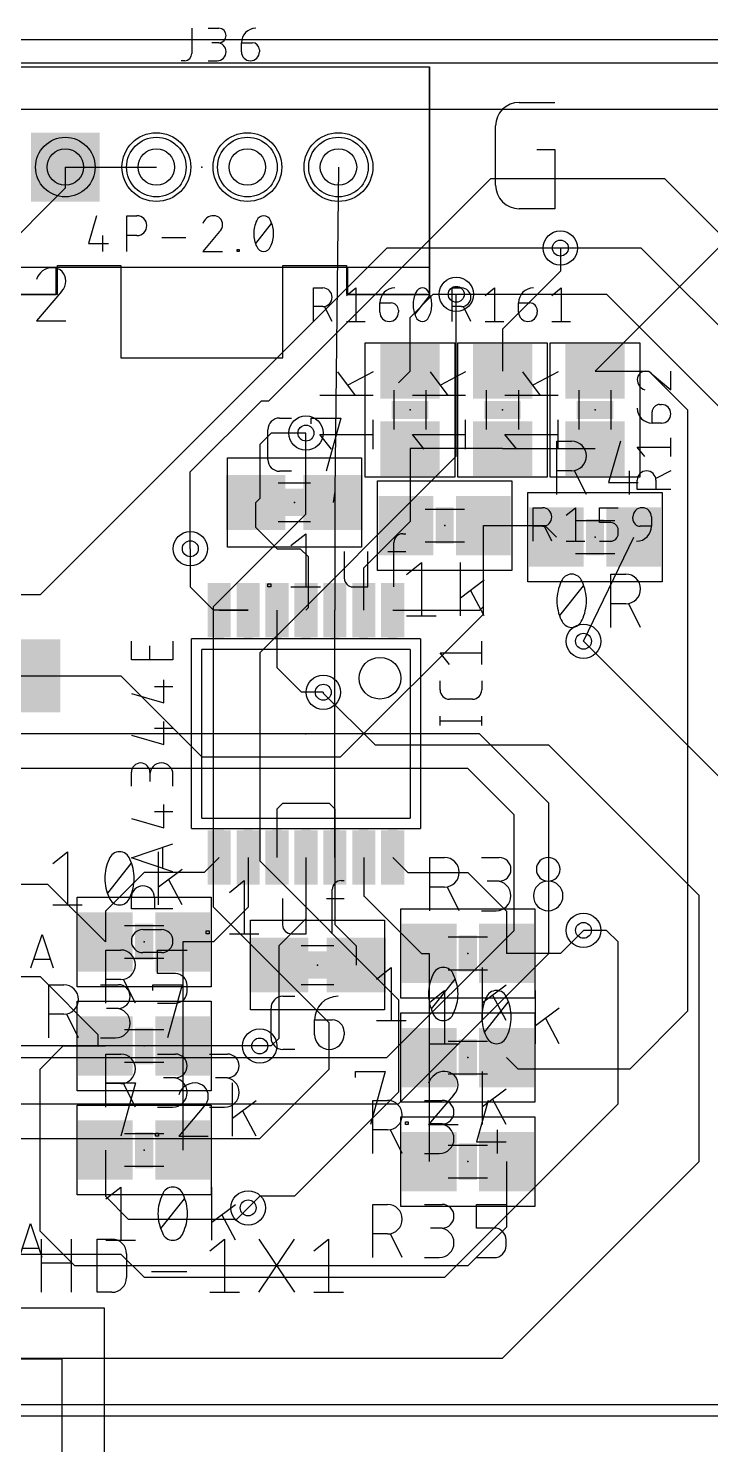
# Model space of a CAD drawing. Extents: x -1.9 to 15.8, y 0 to 5.9.
# Drawn here: x 2.33 to 2.92, y 2.635 to 3.86 of the extents above; entities that cross this region are included whole.
import ezdxf

# ---------------------------------------------------------------- set-up
doc = ezdxf.new("R2010")
doc.units = 0
for name, color, linetype in [('1', 12, 'CONTINUOUS'), ('15', 30, 'CONTINUOUS'), ('16', 132, 'CONTINUOUS'), ('17', 110, 'CONTINUOUS'), ('18', 110, 'CONTINUOUS'), ('19', 53, 'CONTINUOUS'), ('2', 41, 'CONTINUOUS'), ('20', 31, 'CONTINUOUS'), ('21', 253, 'CONTINUOUS'), ('23', 53, 'CONTINUOUS'), ('25', 253, 'CONTINUOUS'), ('27', 253, 'CONTINUOUS'), ('29', 253, 'CONTINUOUS'), ('30', 253, 'CONTINUOUS'), ('31', 253, 'CONTINUOUS'), ('35', 253, 'CONTINUOUS'), ('39', 12, 'CONTINUOUS'), ('44', 253, 'CONTINUOUS'), ('51', 253, 'CONTINUOUS')]:
    doc.layers.add(name, color=color, linetype=linetype)

# ---------------------------------------------------------------- blocks, each defined once
blk = doc.blocks.new('RECT')
blk.add_solid([(-0.5, -0.5), (0.5, -0.5), (-0.5, 0.5), (0.5, 0.5)])
blk = doc.blocks.new('SQUAREP')
blk.add_solid([(-0.5, -0.5), (0.5, -0.5), (-0.5, 0.5), (0.5, 0.5)])
blk = doc.blocks.new('ROUNDP')
blk.add_circle((0, 0), 0.5)
blk = doc.blocks.new('ROUNDV')
blk.add_circle((0, 0), 0.5)

msp = doc.modelspace()

# ---------------------------------------------------------------- linework, layer by layer
at = {"layer": '1'}
for p, q in [((2.36189, 3.74), (2.36189, 3.72189)), ((2.36189, 3.72189), (2.196535, 3.556535)), ((2.82, 3.563465), (2.946535, 3.69)), ((2.64, 3.67), (2.34, 3.37)), ((2.79, 3.67), (2.64, 3.67)), ((2.79, 3.67), (2.79, 3.65)), ((2.79, 3.65), (2.74, 3.6)), ((2.66, 3.61), (2.68, 3.63)), ((2.68, 3.63), (2.7, 3.63)), ((2.66, 3.563465), (2.66, 3.61)), ((2.74, 3.6), (2.74, 3.563465)), ((2.65, 3.553465), (2.66, 3.563465)), ((2.82, 3.563465), (2.866535, 3.563465)), ((2.866535, 3.563465), (2.9, 3.53)), ((2.9, 3.53), (2.9, 3.01)), ((2.54, 3.51), (2.53, 3.5)), ((2.57, 3.51), (2.54, 3.51)), ((2.53, 3.5), (2.53, 3.453465)), ((2.74, 3.496535), (2.66, 3.496535)), ((2.66, 3.496535), (2.66, 3.433465)), ((2.74, 3.496535), (2.82, 3.496535)), ((2.595, 3.459571), (2.595, 3.357)), ((2.53, 3.453465), (2.526535, 3.45)), ((2.526535, 3.428465), (2.526535, 3.45)), ((2.62, 3.393465), (2.656535, 3.43)), ((2.66, 3.433465), (2.656535, 3.43)), ((2.723465, 3.36), (2.723465, 3.43)), ((2.723465, 3.43), (2.776535, 3.43)), ((2.776535, 3.43), (2.786535, 3.42)), ((2.527, 3.428), (2.526535, 3.428465)), ((2.545, 3.41), (2.527, 3.428)), ((2.47, 3.41), (2.47, 3.377)), ((2.545, 3.41), (2.565, 3.41)), ((2.565, 3.41), (2.571782, 3.403218)), ((2.571782, 3.403218), (2.571782, 3.358782)), ((2.62, 3.357), (2.62, 3.393465)), ((2.34, 3.37), (2.23, 3.37)), ((2.49, 3.357), (2.47, 3.377)), ((2.52, 3.357), (2.49, 3.357)), ((2.495, 3.357), (2.52, 3.357)), ((2.545, 3.307), (2.545, 3.357)), ((2.571782, 3.358782), (2.57, 3.357)), ((2.645, 3.357), (2.720465, 3.357)), ((2.720465, 3.357), (2.723465, 3.36)), ((2.723465, 3.353465), (2.723465, 3.36)), ((2.6, 3.23), (2.723465, 3.353465)), ((2.56611, 3.28589), (2.545, 3.307)), ((2.294488, 3.3), (2.41, 3.3)), ((2.41, 3.3), (2.48, 3.23)), ((2.585, 3.28589), (2.56611, 3.28589)), ((2.48, 3.23), (2.6, 3.23)), ((2.545, 3.185), (2.55, 3.19)), ((2.545, 3.143), (2.545, 3.185)), ((2.55, 3.19), (2.59, 3.19)), ((2.59, 3.19), (2.595, 3.185)), ((2.595, 3.185), (2.595, 3.143)), ((2.495, 3.143), (2.482, 3.13)), ((2.52, 3.143), (2.52, 3.1)), ((2.57, 3.143), (2.57, 3.09)), ((2.595, 3.143), (2.595, 3.085)), ((2.62, 3.143), (2.62, 3.109615)), ((2.645, 3.143), (2.658, 3.13)), ((2.43, 3.13), (2.396535, 3.096535)), ((2.482, 3.13), (2.43, 3.13)), ((2.658, 3.13), (2.71, 3.13)), ((2.71, 3.13), (2.743465, 3.096535)), ((2.3, 3.12), (2.346535, 3.12)), ((2.346535, 3.12), (2.396535, 3.07)), ((2.52, 3.1), (2.49, 3.07)), ((2.62, 3.109615), (2.620385, 3.109615)), ((2.620385, 3.109615), (2.67, 3.06)), ((2.396535, 3.096535), (2.396535, 3.07)), ((2.57, 3.09), (2.546535, 3.066535)), ((2.743465, 3.096535), (2.743465, 3.06)), ((2.595, 3.085), (2.613465, 3.066535)), ((2.81, 3.08), (2.79, 3.06)), ((2.49, 3.07), (2.463465, 3.07)), ((2.463465, 3.07), (2.463465, 2.98)), ((2.546535, 3.066535), (2.546535, 3.05)), ((2.613465, 3.066535), (2.613465, 3.05)), ((2.546535, 3.05), (2.546535, 2.986535)), ((2.67, 3.06), (2.676535, 3.06)), ((2.676535, 3.06), (2.676535, 2.97)), ((2.79, 3.06), (2.743465, 3.06)), ((2.3, 3.04), (2.34, 3.04)), ((2.34, 3.04), (2.39, 2.99)), ((2.9, 3.01), (2.85, 2.96)), ((2.39, 2.99), (2.39, 2.98)), ((2.34, 2.96), (2.36, 2.98)), ((2.36, 2.98), (2.39, 2.98)), ((2.39, 2.98), (2.396535, 2.98)), ((2.463465, 2.98), (2.463465, 2.89)), ((2.54, 2.98), (2.53, 2.98)), ((2.546535, 2.986535), (2.54, 2.98)), ((2.676535, 2.97), (2.676535, 2.88)), ((2.753465, 2.96), (2.743465, 2.97)), ((2.34, 2.82), (2.34, 2.96)), ((2.85, 2.96), (2.753465, 2.96)), ((2.396535, 2.89), (2.396535, 2.85)), ((2.743465, 2.88), (2.743465, 2.823465)), ((2.416535, 2.83), (2.396535, 2.85)), ((2.51, 2.83), (2.416535, 2.83)), ((2.51, 2.83), (2.52, 2.84)), ((2.37, 2.79), (2.34, 2.82)), ((2.743465, 2.823465), (2.71, 2.79)), ((2.71, 2.79), (2.37, 2.79))]:
    msp.add_line(p, q, dxfattribs=at)
at = {"layer": '15'}
for p, q in [((1.68, 3.79), (11.493333, 3.79)), ((2.72, 3.25), (2.09, 3.25)), ((2.78, 3.19), (2.72, 3.25)), ((2.71, 3.22), (2.07, 3.22)), ((2.75, 3.18), (2.71, 3.22)), ((2.78, 3.06), (2.78, 3.19)), ((2.75, 3.08), (2.75, 3.18)), ((2.64, 2.97), (2.75, 3.08)), ((2.65, 2.93), (2.78, 3.06)), ((2.07, 2.97), (2.64, 2.97)), ((1.68, 2.93), (2.65, 2.93)), ((3.03, 2.66), (1.95, 2.66))]:
    msp.add_line(p, q, dxfattribs=at)
at = {"layer": '16'}
for p, q in [((2.36189, 3.74), (2.44063, 3.74)), ((2.537906, 3.537906), (2.73, 3.73)), ((2.73, 3.73), (2.88, 3.73)), ((2.88, 3.73), (3.17, 3.44)), ((2.86, 3.67), (2.79, 3.67)), ((3.17, 3.36), (2.86, 3.67)), ((2.7, 3.63), (2.83, 3.63)), ((2.7, 3.49), (2.7, 3.63)), ((2.83, 3.63), (3.245, 3.215)), ((2.47, 3.476424), (2.531481, 3.537906)), ((2.531481, 3.537906), (2.537906, 3.537906)), ((2.57, 3.44), (2.57, 3.51)), ((2.53, 3.32), (2.7, 3.49)), ((2.47, 3.41), (2.47, 3.476424)), ((2.49, 3.36), (2.57, 3.44)), ((2.49, 3.1), (2.49, 3.36)), ((2.53, 3.32), (2.53, 3.14)), ((2.97, 3.17), (2.81, 3.33)), ((2.585, 3.28589), (2.585, 3.285)), ((2.63, 3.24), (2.585, 3.285)), ((2.78, 3.24), (2.63, 3.24)), ((2.91, 3.11), (2.78, 3.24)), ((2.53, 3.14), (2.65, 3.02)), ((2.59, 3), (2.49, 3.1)), ((2.91, 2.88), (2.91, 3.11)), ((2.83, 3.08), (2.81, 3.08)), ((2.84, 3.07), (2.83, 3.08)), ((2.84, 2.93), (2.84, 3.07)), ((2.65, 3.02), (2.65, 2.94)), ((2.59, 2.96), (2.59, 3)), ((2.53, 2.98), (2.28, 2.98)), ((2.53, 2.9), (2.59, 2.96)), ((2.65, 2.94), (2.56, 2.85)), ((2.69, 2.78), (2.84, 2.93)), ((2.28, 2.9), (2.53, 2.9)), ((2.74, 2.71), (2.91, 2.88)), ((2.52, 2.84), (2.53, 2.85)), ((2.56, 2.85), (2.53, 2.85)), ((2.03, 2.8), (2.41, 2.8)), ((2.41, 2.8), (2.43, 2.78)), ((2.43, 2.78), (2.69, 2.78)), ((2.04, 2.71), (2.74, 2.71))]:
    msp.add_line(p, q, dxfattribs=at)
at = {"layer": '19'}
for p, q in [((2.59811, 3.74), (2.595, 3.459571)), ((2.595, 3.459571), (2.593465, 3.45)), ((2.81, 3.33), (2.853465, 3.42)), ((2.595, 3.143), (2.595, 3.357))]:
    msp.add_line(p, q, dxfattribs=at)
at = {"layer": '2'}
for p, q in [((10.02, 3.83), (0.82, 3.83)), ((2.05, 2.67), (3.03, 2.67))]:
    msp.add_line(p, q, dxfattribs=at)
at = {"layer": '20'}
msp.add_line((13.65, 3.85), (0.8, 3.85), dxfattribs=at)
at = {"layer": '21'}
for p, q in [((2.28315, 3.826614), (2.67685, 3.826614)), ((2.67685, 3.653386), (2.67685, 3.826614)), ((2.67685, 3.799055), (2.67685, 3.680945)), ((2.754444, 3.796), (2.785111, 3.796)), ((2.734, 3.724444), (2.734, 3.775555)), ((2.769778, 3.755111), (2.785111, 3.755111)), ((2.785111, 3.755111), (2.785111, 3.704)), ((2.785111, 3.704), (2.754444, 3.704)), ((2.28315, 3.653386), (2.354016, 3.653386)), ((2.354016, 3.629764), (2.354016, 3.653386)), ((2.354016, 3.653386), (2.605984, 3.653386)), ((2.605984, 3.653386), (2.67685, 3.653386)), ((2.605984, 3.653386), (2.605984, 3.629764)), ((2.67685, 3.629764), (2.67685, 3.653386)), ((2.28315, 3.629764), (2.354016, 3.629764)), ((2.605984, 3.629764), (2.67685, 3.629764)), ((2.669, 3.332), (2.471, 3.332)), ((2.471, 3.168), (2.471, 3.332)), ((2.669, 3.332), (2.669, 3.168)), ((2.66, 3.323), (2.48, 3.323)), ((2.48, 3.177), (2.48, 3.323)), ((2.66, 3.323), (2.66, 3.177)), ((2.48, 3.177), (2.66, 3.177)), ((2.471, 3.168), (2.669, 3.168)), ((2.064646, 2.753701), (2.395354, 2.753701)), ((2.395354, 2.753701), (2.395354, 2.54378)), ((2.101063, 2.709409), (2.358937, 2.709409)), ((2.358937, 2.709409), (2.358937, 2.284134))]:
    msp.add_line(p, q, dxfattribs=at)
msp.add_circle((2.634, 3.298), 0.018, dxfattribs=at)
for centre, radius, start, end in [((2.754445, 3.775555), 0.020445, 90.000345, 180), ((2.754444, 3.724444), 0.020444, 180, 270)]:
    msp.add_arc(centre, radius, start, end, dxfattribs=at)
at = {"layer": '23'}
for p in [(2.48, 3.74), (2.66, 3.53), (2.74, 3.53), (2.82, 3.53), (2.56, 3.45), (2.69, 3.43), (2.82, 3.42), (2.57, 3.25), (2.43, 3.07), (2.58, 3.05), (2.71, 3.06), (2.43, 2.98), (2.71, 2.97), (2.43, 2.89), (2.71, 2.88)]:
    msp.add_point(p, dxfattribs=at)
at = {"layer": '25'}
for p, q in [((2.471333, 3.86), (2.471333, 3.838222)), ((2.485388, 3.86), (2.494721, 3.86)), ((2.494721, 3.847555), (2.488499, 3.847555)), ((2.514188, 3.847555), (2.523521, 3.847555)), ((2.514188, 3.839778), (2.514188, 3.847555)), ((2.529743, 3.841333), (2.529743, 3.839778)), ((2.465111, 3.832), (2.462, 3.832)), ((2.485388, 3.832), (2.493165, 3.832)), ((2.5765, 3.6065), (2.5765, 3.6355)), ((2.5765, 3.6355), (2.584555, 3.6355)), ((2.605099, 3.629055), (2.613154, 3.6355)), ((2.613154, 3.6355), (2.613154, 3.6065)), ((2.66431, 3.612944), (2.677199, 3.629055)), ((2.6965, 3.6065), (2.6965, 3.6355)), ((2.6965, 3.6355), (2.704555, 3.6355)), ((2.725099, 3.629055), (2.733154, 3.6355)), ((2.733154, 3.6355), (2.733154, 3.6065)), ((2.782699, 3.629055), (2.790754, 3.6355)), ((2.790754, 3.6355), (2.790754, 3.6065)), ((2.584555, 3.619389), (2.5765, 3.619389)), ((2.592611, 3.6065), (2.586167, 3.619389)), ((2.633899, 3.622611), (2.643565, 3.622611)), ((2.633899, 3.614555), (2.633899, 3.622611)), ((2.65001, 3.616167), (2.65001, 3.614555)), ((2.704555, 3.619389), (2.6965, 3.619389)), ((2.712611, 3.6065), (2.706167, 3.619389)), ((2.753899, 3.622611), (2.763565, 3.622611)), ((2.753899, 3.614555), (2.753899, 3.622611)), ((2.77001, 3.616167), (2.77001, 3.614555)), ((2.605099, 3.6065), (2.62121, 3.6065)), ((2.725099, 3.6065), (2.74121, 3.6065)), ((2.782699, 3.6065), (2.79881, 3.6065)), ((2.869389, 3.561083), (2.8855, 3.547389)), ((2.8855, 3.547389), (2.8855, 3.5635)), ((2.869389, 3.518589), (2.869389, 3.528255)), ((2.875833, 3.5347), (2.877445, 3.5347)), ((2.547222, 3.523), (2.557444, 3.523)), ((2.574631, 3.517889), (2.574631, 3.523)), ((2.574631, 3.523), (2.600186, 3.523)), ((2.600186, 3.523), (2.587408, 3.477)), ((2.877445, 3.518589), (2.869389, 3.518589)), ((2.537, 3.487222), (2.537, 3.512778)), ((2.787, 3.457), (2.787, 3.503)), ((2.787, 3.503), (2.799778, 3.503)), ((2.841932, 3.503), (2.83171, 3.467222)), ((2.8855, 3.489789), (2.8855, 3.5059)), ((2.862945, 3.489789), (2.8565, 3.497844)), ((2.8565, 3.497844), (2.8855, 3.497844)), ((2.557444, 3.477), (2.547222, 3.477)), ((2.799778, 3.477444), (2.787, 3.477444)), ((2.812555, 3.457), (2.802333, 3.477444)), ((2.83171, 3.467222), (2.857266, 3.467222)), ((2.849599, 3.477444), (2.849599, 3.457)), ((2.8565, 3.46119), (2.8565, 3.469246)), ((2.8855, 3.477301), (2.872611, 3.470857)), ((2.872611, 3.469246), (2.872611, 3.46119)), ((2.8855, 3.46119), (2.8565, 3.46119)), ((2.7665, 3.4165), (2.7665, 3.4455)), ((2.7665, 3.4455), (2.774555, 3.4455)), ((2.795099, 3.439055), (2.803154, 3.4455)), ((2.803154, 3.4455), (2.803154, 3.4165)), ((2.823899, 3.432611), (2.823899, 3.4455)), ((2.823899, 3.4455), (2.84001, 3.4455)), ((2.774555, 3.429389), (2.7665, 3.429389)), ((2.782611, 3.4165), (2.776167, 3.429389)), ((2.833565, 3.432611), (2.823899, 3.432611)), ((2.852699, 3.435833), (2.852699, 3.437444)), ((2.86881, 3.429389), (2.859143, 3.429389)), ((2.86881, 3.437444), (2.86881, 3.429389)), ((2.84001, 3.422944), (2.84001, 3.426167)), ((2.795099, 3.4165), (2.81121, 3.4165)), ((2.823899, 3.4165), (2.833565, 3.4165)), ((2.694, 3.31), (2.686, 3.32)), ((2.686, 3.32), (2.722, 3.32)), ((2.722, 3.31), (2.722, 3.33)), ((2.686, 3.287883), (2.686, 3.295883)), ((2.722, 3.295883), (2.722, 3.287883)), ((2.714, 3.279883), (2.694, 3.279883)), ((2.686, 3.2572), (2.686, 3.2652)), ((2.686, 3.2612), (2.722, 3.2612)), ((2.722, 3.2572), (2.722, 3.2652)), ((2.677, 3.097), (2.677, 3.143)), ((2.677, 3.143), (2.689778, 3.143)), ((2.72171, 3.143), (2.737043, 3.143)), ((2.689778, 3.117444), (2.677, 3.117444)), ((2.702555, 3.097), (2.692333, 3.117444)), ((2.737043, 3.122555), (2.726821, 3.122555)), ((2.72171, 3.097), (2.734488, 3.097)), ((2.332167, 3.0475), (2.341833, 3.0765)), ((2.341833, 3.0765), (2.3515, 3.0475)), ((2.397, 3.017), (2.397, 3.063)), ((2.397, 3.063), (2.409778, 3.063)), ((2.44171, 3.042555), (2.44171, 3.063)), ((2.44171, 3.063), (2.467266, 3.063)), ((2.349083, 3.05475), (2.334583, 3.05475)), ((2.409778, 3.037444), (2.397, 3.037444)), ((2.422555, 3.017), (2.412333, 3.037444)), ((2.457043, 3.042555), (2.44171, 3.042555)), ((2.347735, 2.987), (2.347735, 3.033)), ((2.347735, 3.033), (2.360512, 3.033)), ((2.392445, 3.033), (2.407778, 3.033)), ((2.437445, 3.027889), (2.437445, 3.033)), ((2.437445, 3.033), (2.463, 3.033)), ((2.463, 3.033), (2.450222, 2.987)), ((2.467266, 3.027222), (2.467266, 3.032333)), ((2.44171, 3.017), (2.457043, 3.017)), ((2.550036, 3.023), (2.560258, 3.023)), ((2.360512, 3.007444), (2.347735, 3.007444)), ((2.37329, 2.987), (2.363068, 3.007444)), ((2.407778, 3.012555), (2.397556, 3.012555)), ((2.539814, 2.987222), (2.539814, 3.012778)), ((2.577445, 3.002555), (2.592778, 3.002555)), ((2.577445, 2.989778), (2.577445, 3.002555)), ((2.603, 2.992333), (2.603, 2.989778)), ((2.392445, 2.987), (2.405222, 2.987)), ((2.560258, 2.977), (2.550036, 2.977)), ((2.397, 2.927), (2.397, 2.973)), ((2.397, 2.973), (2.409778, 2.973)), ((2.44171, 2.973), (2.457043, 2.973)), ((2.48671, 2.973), (2.502043, 2.973)), ((2.457043, 2.952555), (2.446821, 2.952555)), ((2.502043, 2.952555), (2.491821, 2.952555)), ((2.409778, 2.947444), (2.397, 2.947444)), ((2.422555, 2.927), (2.412333, 2.947444)), ((2.627735, 2.887), (2.627735, 2.933)), ((2.627735, 2.933), (2.640512, 2.933)), ((2.672445, 2.933), (2.687778, 2.933)), ((2.727667, 2.933), (2.717445, 2.897222)), ((2.44171, 2.927), (2.454488, 2.927)), ((2.48671, 2.927), (2.499488, 2.927)), ((2.640512, 2.907444), (2.627735, 2.907444)), ((2.65329, 2.887), (2.643068, 2.907444)), ((2.687778, 2.912555), (2.677556, 2.912555)), ((2.735333, 2.907444), (2.735333, 2.887)), ((2.717445, 2.897222), (2.743, 2.897222)), ((2.672445, 2.887), (2.685222, 2.887)), ((2.627735, 2.797), (2.627735, 2.843)), ((2.627735, 2.843), (2.640512, 2.843)), ((2.672445, 2.843), (2.687778, 2.843)), ((2.717445, 2.822555), (2.717445, 2.843)), ((2.717445, 2.843), (2.743, 2.843)), ((2.322167, 2.7975), (2.331833, 2.8265)), ((2.331833, 2.8265), (2.3415, 2.7975)), ((2.640512, 2.817444), (2.627735, 2.817444)), ((2.65329, 2.797), (2.643068, 2.817444)), ((2.687778, 2.822555), (2.677556, 2.822555)), ((2.732778, 2.822555), (2.717445, 2.822555)), ((2.339083, 2.80475), (2.324583, 2.80475)), ((2.743, 2.807222), (2.743, 2.812333)), ((2.672445, 2.797), (2.685222, 2.797)), ((2.717445, 2.797), (2.732778, 2.797))]:
    msp.add_line(p, q, dxfattribs=at)
for centre, radius, start, end in [((2.494721, 3.853778), 0.006222, 270, 90), ((2.526632, 3.847555), 0.012445, 90.000566, 180), ((2.493165, 3.839778), 0.007778, 270, 90), ((2.523521, 3.841333), 0.006222, 0, 90), ((2.465111, 3.838222), 0.006222, 270, 0), ((2.521965, 3.839778), 0.007778, 180, 0), ((2.584555, 3.627444), 0.008056, 270, 90), ((2.646788, 3.622611), 0.012889, 90.000547, 180), ((2.686597, 3.621), 0.023899, 154.011546, 180.000007), ((2.670754, 3.629539), 0.005961, 89.99999, 161.074419), ((2.670754, 3.629539), 0.005961, 18.92328, 89.999946), ((2.654912, 3.621), 0.023898, 0.00005, 25.989675), ((2.704555, 3.627444), 0.008056, 270, 90), ((2.766788, 3.622611), 0.012889, 90.000547, 180), ((2.641954, 3.614555), 0.008056, 180, 0), ((2.643565, 3.616167), 0.006445, 0, 90), ((2.686598, 3.621), 0.0239, 180.000165, 205.987987), ((2.654911, 3.621), 0.023898, 334.010728, 359.999842), ((2.761954, 3.614555), 0.008056, 180, 0), ((2.763565, 3.616167), 0.006445, 0, 90), ((2.670754, 3.612461), 0.005961, 198.926377, 269.999687), ((2.670754, 3.612461), 0.005961, 269.999786, 341.075333), ((2.86375, 3.55625), 0.00725, 90, 180), ((2.865814, 3.55625), 0.009314, 180.000104, 252.055305), ((2.86375, 3.555713), 0.007787, 43.602033, 90.000182), ((2.869389, 3.531478), 0.012889, 180.001094, 270), ((2.875833, 3.528255), 0.006444, 89.998906, 180), ((2.877445, 3.526644), 0.008056, 270, 90), ((2.547222, 3.512778), 0.010222, 90.00069, 180), ((2.799778, 3.490222), 0.012778, 270, 90), ((2.547222, 3.487222), 0.010222, 180, 270), ((2.864556, 3.469246), 0.008056, 0, 180), ((2.774555, 3.437444), 0.008056, 270, 90), ((2.860754, 3.437444), 0.008055, 0, 180), ((2.833565, 3.426167), 0.006445, 0, 90), ((2.859143, 3.435833), 0.006444, 179.998906, 270), ((2.855921, 3.429389), 0.012889, 270, 0), ((2.833565, 3.422944), 0.006444, 270, 0), ((2.694, 3.287883), 0.008, 180, 270), ((2.714, 3.287883), 0.008, 270, 0), ((2.689778, 3.130222), 0.012778, 270, 90), ((2.737043, 3.132778), 0.010222, 270, 90), ((2.779488, 3.132778), 0.010222, 0, 180), ((2.779488, 3.132778), 0.010222, 180, 0), ((2.734488, 3.109778), 0.012778, 270, 90), ((2.779488, 3.109778), 0.012778, 0, 180), ((2.779488, 3.109778), 0.012778, 180, 0), ((2.409778, 3.050222), 0.012778, 270, 90), ((2.457043, 3.032333), 0.010222, 0, 90), ((2.360512, 3.020222), 0.012778, 270, 90), ((2.407778, 3.022778), 0.010222, 270, 90), ((2.457043, 3.027222), 0.010222, 270, 0), ((2.550036, 3.012778), 0.010222, 90.00069, 180), ((2.597889, 3.002555), 0.020445, 90.000345, 180), ((2.405222, 2.999778), 0.012778, 270, 90), ((2.592778, 2.992333), 0.010222, 0, 90), ((2.590222, 2.989778), 0.012778, 180, 0), ((2.550036, 2.987222), 0.010222, 180, 270), ((2.409778, 2.960222), 0.012778, 270, 90), ((2.457043, 2.962778), 0.010222, 270, 90), ((2.502043, 2.962778), 0.010222, 270, 90), ((2.454488, 2.939778), 0.012778, 270, 90), ((2.499488, 2.939778), 0.012778, 270, 90), ((2.640512, 2.920222), 0.012778, 270, 90), ((2.687778, 2.922778), 0.010222, 270, 90), ((2.685222, 2.899778), 0.012778, 270, 90), ((2.640512, 2.830222), 0.012778, 270, 90), ((2.687778, 2.832778), 0.010222, 270, 90), ((2.685222, 2.809778), 0.012778, 270, 90), ((2.732778, 2.812333), 0.010222, 0, 90), ((2.732778, 2.807222), 0.010222, 270, 0)]:
    msp.add_arc(centre, radius, start, end, dxfattribs=at)
at = {"layer": '27'}
for p, q in [((2.388889, 3.698), (2.382, 3.673889)), ((2.415117, 3.667), (2.415117, 3.698)), ((2.415117, 3.698), (2.423728, 3.698)), ((2.526522, 3.673889), (2.5403, 3.691111)), ((2.394055, 3.680778), (2.394055, 3.667)), ((2.423728, 3.680778), (2.415117, 3.680778)), ((2.445378, 3.679055), (2.466044, 3.679055)), ((2.495338, 3.684222), (2.4807, 3.667)), ((2.382, 3.673889), (2.399222, 3.673889)), ((2.4807, 3.667), (2.497922, 3.667)), ((2.5105, 3.667), (2.5105, 3.668722)), ((2.5105, 3.668722), (2.512222, 3.668722)), ((2.512222, 3.667), (2.5105, 3.667)), ((2.512222, 3.668722), (2.512222, 3.667)), ((2.358555, 3.632555), (2.336833, 3.607)), ((2.336833, 3.607), (2.362388, 3.607)), ((2.597333, 3.563), (2.612667, 3.542556)), ((2.628, 3.563), (2.606278, 3.5515)), ((2.677333, 3.563), (2.692667, 3.542556)), ((2.708, 3.563), (2.686278, 3.5515)), ((2.757333, 3.563), (2.772667, 3.542556)), ((2.788, 3.563), (2.766278, 3.5515)), ((2.628, 3.542556), (2.582, 3.542556)), ((2.708, 3.542556), (2.662, 3.542556)), ((2.788, 3.542556), (2.742, 3.542556)), ((2.628, 3.495967), (2.628, 3.521522)), ((2.708, 3.495967), (2.708, 3.521522)), ((2.788, 3.495967), (2.788, 3.521522)), ((2.592222, 3.495967), (2.582, 3.508744)), ((2.582, 3.508744), (2.628, 3.508744)), ((2.672222, 3.495967), (2.662, 3.508744)), ((2.662, 3.508744), (2.708, 3.508744)), ((2.752222, 3.495967), (2.742, 3.508744)), ((2.742, 3.508744), (2.788, 3.508744)), ((2.557, 3.412778), (2.569778, 3.423)), ((2.569778, 3.423), (2.569778, 3.377)), ((2.653689, 3.423), (2.656244, 3.423)), ((2.603055, 3.407667), (2.603055, 3.384667)), ((2.6235, 3.377), (2.6235, 3.407667)), ((2.640911, 3.407667), (2.656244, 3.407667)), ((2.646022, 3.377), (2.646022, 3.415333)), ((2.657, 3.387778), (2.669778, 3.398)), ((2.669778, 3.398), (2.669778, 3.352)), ((2.703589, 3.352), (2.703589, 3.398)), ((2.724033, 3.382667), (2.703589, 3.367333)), ((2.83379, 3.342), (2.83379, 3.388)), ((2.83379, 3.388), (2.846567, 3.388)), ((2.537, 3.377), (2.537, 3.379555)), ((2.537, 3.379555), (2.539555, 3.379555)), ((2.539555, 3.377), (2.537, 3.377)), ((2.539555, 3.379555), (2.539555, 3.377)), ((2.557, 3.377), (2.582555, 3.377)), ((2.610722, 3.377), (2.6235, 3.377)), ((2.724033, 3.352), (2.712533, 3.373722)), ((2.789555, 3.352222), (2.81, 3.377778)), ((2.846567, 3.362444), (2.83379, 3.362444)), ((2.859345, 3.342), (2.849123, 3.362444)), ((2.657, 3.352), (2.682555, 3.352)), ((2.419, 3.314), (2.419, 3.33)), ((2.435, 3.314), (2.435, 3.326)), ((2.455, 3.33), (2.455, 3.314)), ((2.455, 3.314), (2.419, 3.314)), ((2.447, 3.27672), (2.447, 3.29672)), ((2.419, 3.28472), (2.447, 3.27672)), ((2.439, 3.29072), (2.455, 3.29072)), ((2.447, 3.24072), (2.447, 3.26072)), ((2.419, 3.24872), (2.447, 3.24072)), ((2.439, 3.25472), (2.455, 3.25472)), ((2.419, 3.20472), (2.419, 3.21672)), ((2.435, 3.21672), (2.435, 3.20872)), ((2.455, 3.20472), (2.455, 3.21472)), ((2.447, 3.16872), (2.447, 3.18872)), ((2.419, 3.17672), (2.447, 3.16872)), ((2.439, 3.18272), (2.455, 3.18272)), ((2.350967, 3.137778), (2.363745, 3.148)), ((2.363745, 3.148), (2.363745, 3.102)), ((2.419, 3.14272), (2.455, 3.15472)), ((2.442556, 3.102), (2.442556, 3.148)), ((2.446, 3.15172), (2.446, 3.13372)), ((2.398522, 3.112222), (2.418967, 3.137778)), ((2.455, 3.13072), (2.419, 3.14272)), ((2.463, 3.132667), (2.442556, 3.117333)), ((2.463, 3.102), (2.4515, 3.123722)), ((2.503756, 3.112778), (2.516533, 3.123)), ((2.516533, 3.123), (2.516533, 3.077)), ((2.592778, 3.077), (2.592778, 3.115333)), ((2.600444, 3.123), (2.603, 3.123)), ((2.350967, 3.102), (2.376522, 3.102)), ((2.419, 3.09852), (2.419, 3.10852)), ((2.439, 3.10852), (2.439, 3.09852)), ((2.549811, 3.107667), (2.549811, 3.084667)), ((2.570256, 3.077), (2.570256, 3.107667)), ((2.587667, 3.107667), (2.603, 3.107667)), ((2.455, 3.09852), (2.419, 3.09852)), ((2.429, 3.08072), (2.445, 3.08072)), ((2.483756, 3.077), (2.483756, 3.079555)), ((2.483756, 3.079555), (2.486311, 3.079555)), ((2.486311, 3.077), (2.483756, 3.077)), ((2.486311, 3.079555), (2.486311, 3.077)), ((2.503756, 3.077), (2.529311, 3.077)), ((2.557478, 3.077), (2.570256, 3.077)), ((2.445, 3.06072), (2.429, 3.06072)), ((2.630967, 3.037778), (2.643745, 3.048)), ((2.643745, 3.048), (2.643745, 3.002)), ((2.678522, 3.012222), (2.698967, 3.037778)), ((2.722556, 3.002), (2.722556, 3.048)), ((2.677, 3.017778), (2.689778, 3.028)), ((2.689778, 3.028), (2.689778, 2.982)), ((2.743, 3.032667), (2.722556, 3.017333)), ((2.768589, 2.982), (2.768589, 3.028)), ((2.724555, 2.992222), (2.745, 3.017778)), ((2.743, 3.002), (2.7315, 3.023722)), ((2.630967, 3.002), (2.656522, 3.002)), ((2.789033, 3.012667), (2.768589, 2.997333)), ((2.789033, 2.982), (2.777533, 3.003722)), ((2.677, 2.982), (2.702555, 2.982)), ((2.612967, 2.952889), (2.612967, 2.958)), ((2.612967, 2.958), (2.638523, 2.958)), ((2.638523, 2.958), (2.625745, 2.912)), ((2.722556, 2.912), (2.722556, 2.958)), ((2.397, 2.942889), (2.397, 2.948)), ((2.397, 2.948), (2.422555, 2.948)), ((2.422555, 2.948), (2.409778, 2.902)), ((2.506589, 2.902), (2.506589, 2.948)), ((2.743, 2.942667), (2.722556, 2.927333)), ((2.481722, 2.927555), (2.46, 2.902)), ((2.527033, 2.932667), (2.506589, 2.917333)), ((2.697689, 2.937555), (2.675967, 2.912)), ((2.743, 2.912), (2.7315, 2.933722)), ((2.527033, 2.902), (2.515533, 2.923722)), ((2.44, 2.902), (2.44, 2.904555)), ((2.44, 2.904555), (2.442555, 2.904555)), ((2.442555, 2.904555), (2.442555, 2.902)), ((2.655967, 2.912), (2.655967, 2.914555)), ((2.655967, 2.914555), (2.658522, 2.914555)), ((2.658522, 2.912), (2.655967, 2.912)), ((2.658522, 2.914555), (2.658522, 2.912)), ((2.675967, 2.912), (2.701522, 2.912)), ((2.442555, 2.902), (2.44, 2.902)), ((2.46, 2.902), (2.485555, 2.902)), ((2.397, 2.847778), (2.409778, 2.858)), ((2.409778, 2.858), (2.409778, 2.812)), ((2.488589, 2.812), (2.488589, 2.858)), ((2.444555, 2.822222), (2.465, 2.847778)), ((2.509033, 2.842667), (2.488589, 2.827333)), ((2.509033, 2.812), (2.497533, 2.833722)), ((2.341333, 2.767), (2.341333, 2.813)), ((2.366889, 2.813), (2.366889, 2.767)), ((2.389333, 2.767), (2.389333, 2.813)), ((2.389333, 2.813), (2.402111, 2.813)), ((2.397, 2.812), (2.422555, 2.812)), ((2.486833, 2.802778), (2.49961, 2.813)), ((2.49961, 2.813), (2.49961, 2.767)), ((2.529277, 2.767), (2.559944, 2.813)), ((2.529277, 2.813), (2.559944, 2.767)), ((2.576833, 2.802778), (2.58961, 2.813)), ((2.58961, 2.813), (2.58961, 2.767)), ((2.341333, 2.792555), (2.366889, 2.792555)), ((2.414888, 2.800222), (2.414888, 2.779778)), ((2.436277, 2.784889), (2.466944, 2.784889)), ((2.402111, 2.767), (2.389333, 2.767)), ((2.486833, 2.767), (2.512388, 2.767)), ((2.576833, 2.767), (2.602388, 2.767))]:
    msp.add_line(p, q, dxfattribs=at)
for centre, radius, start, end in [((2.423728, 3.689389), 0.008611, 270, 90), ((2.490172, 3.688043), 0.009957, 90.000045, 162.054968), ((2.490172, 3.69025), 0.00775, 0, 90), ((2.489598, 3.69025), 0.008324, 313.601656, 0.000034), ((2.550346, 3.6825), 0.025546, 154.011022, 180.00002), ((2.533411, 3.691628), 0.006372, 90.000251, 161.075547), ((2.533411, 3.691628), 0.006372, 18.921957, 90.000033), ((2.516477, 3.6825), 0.025545, 359.999973, 25.99018), ((2.550347, 3.6825), 0.025547, 180.00008, 205.988601), ((2.516476, 3.6825), 0.025546, 334.010257, 359.999866), ((2.533411, 3.673372), 0.006372, 198.925751, 270), ((2.533411, 3.673372), 0.006372, 269.999716, 341.076746), ((2.350888, 3.638226), 0.014774, 90.000114, 162.05493), ((2.350888, 3.6415), 0.0115, 0, 90), ((2.350036, 3.6415), 0.012352, 313.604016, 359.999564), ((2.653689, 3.415333), 0.007667, 90.000919, 180), ((2.610722, 3.384667), 0.007667, 180, 270), ((2.824907, 3.365), 0.037907, 154.010897, 180.000118), ((2.799778, 3.378544), 0.009456, 89.999952, 161.075106), ((2.799778, 3.378544), 0.009456, 18.924773, 90.000169), ((2.774648, 3.365), 0.037907, 359.999923, 25.989063), ((2.846567, 3.375222), 0.012778, 270, 90), ((2.824908, 3.365), 0.037908, 179.999991, 205.988809), ((2.774647, 3.365), 0.037908, 334.011232, 359.999968), ((2.799778, 3.351456), 0.009456, 198.925396, 269.999845), ((2.799778, 3.351456), 0.009456, 270.000034, 341.074725), ((2.427, 3.21672), 0.008, 0, 180), ((2.445, 3.21472), 0.01, 0, 180), ((2.408744, 3.138544), 0.009456, 89.999952, 161.075106), ((2.408744, 3.138544), 0.009456, 18.924773, 90.000169), ((2.433874, 3.125), 0.037907, 154.010897, 180.000118), ((2.383615, 3.125), 0.037907, 359.999923, 25.989063), ((2.433875, 3.125), 0.037908, 179.999991, 205.988809), ((2.383614, 3.125), 0.037908, 334.011232, 359.999968), ((2.429, 3.10852), 0.01, 0, 180), ((2.600445, 3.115333), 0.007667, 90.000919, 180), ((2.408744, 3.111456), 0.009456, 198.925396, 269.999845), ((2.408744, 3.111456), 0.009456, 270.000034, 341.074725), ((2.429, 3.07072), 0.01, 90, 270), ((2.445, 3.07072), 0.01, 270, 90), ((2.557478, 3.084667), 0.007667, 180, 270), ((2.713874, 3.025), 0.037907, 154.010897, 180.000118), ((2.688744, 3.038544), 0.009456, 89.999952, 161.075106), ((2.688744, 3.038544), 0.009456, 18.924773, 90.000169), ((2.663615, 3.025), 0.037907, 359.999923, 25.989063), ((2.734778, 3.018544), 0.009456, 89.999952, 161.075106), ((2.734778, 3.018544), 0.009456, 18.924773, 90.000169), ((2.713875, 3.025), 0.037908, 179.999991, 205.988809), ((2.663614, 3.025), 0.037908, 334.011232, 359.999968), ((2.759907, 3.005), 0.037907, 154.010897, 180.000118), ((2.709648, 3.005), 0.037907, 359.999923, 25.989063), ((2.688744, 3.011456), 0.009456, 198.925396, 269.999845), ((2.688744, 3.011456), 0.009456, 270.000034, 341.074725), ((2.759908, 3.005), 0.037908, 179.999991, 205.988809), ((2.709647, 3.005), 0.037908, 334.011232, 359.999968), ((2.734778, 2.991456), 0.009456, 198.925396, 269.999845), ((2.734778, 2.991456), 0.009456, 270.000034, 341.074725), ((2.690022, 2.943226), 0.014774, 90.000114, 162.05493), ((2.690022, 2.9465), 0.0115, 0, 90), ((2.474055, 2.933226), 0.014774, 90.000114, 162.05493), ((2.474055, 2.9365), 0.0115, 0, 90), ((2.68917, 2.9465), 0.012352, 313.604016, 359.999564), ((2.473203, 2.9365), 0.012352, 313.604016, 359.999564), ((2.454778, 2.848544), 0.009456, 89.999952, 161.075106), ((2.454778, 2.848544), 0.009456, 18.924773, 90.000169), ((2.479907, 2.835), 0.037907, 154.010897, 180.000118), ((2.429648, 2.835), 0.037907, 359.999923, 25.989063), ((2.479908, 2.835), 0.037908, 179.999991, 205.988809), ((2.429647, 2.835), 0.037908, 334.011232, 359.999968), ((2.454778, 2.821456), 0.009456, 198.925396, 269.999845), ((2.454778, 2.821456), 0.009456, 270.000034, 341.074725), ((2.402111, 2.800222), 0.012778, 0, 90), ((2.402111, 2.779778), 0.012778, 269.999448, 0)]:
    msp.add_arc(centre, radius, start, end, dxfattribs=at)
at = {"layer": '39'}
for p, q in [((2.28315, 3.826614), (2.67685, 3.826614)), ((2.67685, 3.826614), (2.67685, 3.629764)), ((2.355, 3.63), (2.355, 3.655)), ((2.355, 3.655), (2.41, 3.655)), ((2.41, 3.655), (2.41, 3.575)), ((2.55, 3.575), (2.55, 3.655)), ((2.55, 3.655), (2.605, 3.655)), ((2.605, 3.655), (2.605, 3.63)), ((2.285, 3.63), (2.355, 3.63)), ((2.605, 3.63), (2.675, 3.63)), ((2.621299, 3.472008), (2.621299, 3.587992)), ((2.621299, 3.587992), (2.698701, 3.587992)), ((2.698701, 3.587992), (2.698701, 3.472008)), ((2.701299, 3.472008), (2.701299, 3.587992)), ((2.701299, 3.587992), (2.778701, 3.587992)), ((2.778701, 3.587992), (2.778701, 3.472008)), ((2.781299, 3.472008), (2.781299, 3.587992)), ((2.781299, 3.587992), (2.858701, 3.587992)), ((2.858701, 3.587992), (2.858701, 3.472008)), ((2.41, 3.575), (2.55, 3.575)), ((2.502008, 3.488701), (2.617992, 3.488701)), ((2.502008, 3.411299), (2.502008, 3.488701)), ((2.617992, 3.488701), (2.617992, 3.411299)), ((2.698701, 3.472008), (2.621299, 3.472008)), ((2.632008, 3.468701), (2.747992, 3.468701)), ((2.632008, 3.391299), (2.632008, 3.468701)), ((2.778701, 3.472008), (2.701299, 3.472008)), ((2.747992, 3.468701), (2.747992, 3.391299)), ((2.858701, 3.472008), (2.781299, 3.472008)), ((2.762008, 3.458701), (2.877992, 3.458701)), ((2.762008, 3.381299), (2.762008, 3.458701)), ((2.877992, 3.458701), (2.877992, 3.381299)), ((2.617992, 3.411299), (2.502008, 3.411299)), ((2.747992, 3.391299), (2.632008, 3.391299)), ((2.877992, 3.381299), (2.762008, 3.381299)), ((2.372008, 3.031299), (2.372008, 3.108701)), ((2.372008, 3.108701), (2.487992, 3.108701)), ((2.487992, 3.108701), (2.487992, 3.031299)), ((2.652008, 3.098701), (2.767992, 3.098701)), ((2.652008, 3.021299), (2.652008, 3.098701)), ((2.767992, 3.098701), (2.767992, 3.021299)), ((2.522008, 3.011299), (2.522008, 3.088701)), ((2.522008, 3.088701), (2.637992, 3.088701)), ((2.637992, 3.088701), (2.637992, 3.011299)), ((2.487992, 3.031299), (2.372008, 3.031299)), ((2.372008, 3.018701), (2.487992, 3.018701)), ((2.372008, 2.941299), (2.372008, 3.018701)), ((2.487992, 3.018701), (2.487992, 2.941299)), ((2.767992, 3.021299), (2.652008, 3.021299)), ((2.637992, 3.011299), (2.522008, 3.011299)), ((2.652008, 2.931299), (2.652008, 3.008701)), ((2.652008, 3.008701), (2.767992, 3.008701)), ((2.767992, 3.008701), (2.767992, 2.931299)), ((2.487992, 2.941299), (2.372008, 2.941299)), ((2.372008, 2.928701), (2.487992, 2.928701)), ((2.372008, 2.851299), (2.372008, 2.928701)), ((2.487992, 2.928701), (2.487992, 2.851299)), ((2.767992, 2.931299), (2.652008, 2.931299)), ((2.652008, 2.841299), (2.652008, 2.918701)), ((2.652008, 2.918701), (2.767992, 2.918701)), ((2.767992, 2.918701), (2.767992, 2.841299)), ((2.487992, 2.851299), (2.372008, 2.851299)), ((2.767992, 2.841299), (2.652008, 2.841299))]:
    msp.add_line(p, q, dxfattribs=at)
at = {"layer": '44'}
for centre, radius in [((2.36189, 3.74), 0.015748), ((2.44063, 3.74), 0.015748), ((2.51937, 3.74), 0.015748), ((2.59811, 3.74), 0.015748), ((2.79, 3.67), 0.00689), ((2.7, 3.63), 0.00689), ((2.57, 3.51), 0.00689), ((2.47, 3.41), 0.00689), ((2.81, 3.33), 0.00689), ((2.585, 3.28589), 0.00689), ((2.81, 3.08), 0.00689), ((2.53, 2.98), 0.00689), ((2.52, 2.84), 0.00689)]:
    msp.add_circle(centre, radius, dxfattribs=at)
at = {"layer": '51'}
for p, q in [((2.645984, 3.547008), (2.645984, 3.512992)), ((2.674016, 3.512992), (2.674016, 3.547008)), ((2.725984, 3.547008), (2.725984, 3.512992)), ((2.754016, 3.512992), (2.754016, 3.547008)), ((2.805984, 3.547008), (2.805984, 3.512992)), ((2.834016, 3.512992), (2.834016, 3.547008)), ((2.545984, 3.467008), (2.574016, 3.467008)), ((2.707008, 3.444016), (2.672992, 3.444016)), ((2.545984, 3.433504), (2.574016, 3.433504)), ((2.837008, 3.434016), (2.802992, 3.434016)), ((2.672992, 3.415984), (2.707008, 3.415984)), ((2.802992, 3.405984), (2.837008, 3.405984)), ((2.447008, 3.084016), (2.412992, 3.084016)), ((2.594016, 3.066496), (2.565984, 3.066496)), ((2.727008, 3.074016), (2.692992, 3.074016)), ((2.412992, 3.055984), (2.447008, 3.055984)), ((2.692992, 3.045984), (2.727008, 3.045984)), ((2.594016, 3.032992), (2.565984, 3.032992)), ((2.447008, 2.994016), (2.412992, 2.994016)), ((2.727008, 2.984016), (2.692992, 2.984016)), ((2.412992, 2.965984), (2.447008, 2.965984)), ((2.692992, 2.955984), (2.727008, 2.955984)), ((2.447008, 2.904016), (2.412992, 2.904016)), ((2.727008, 2.894016), (2.692992, 2.894016)), ((2.412992, 2.875984), (2.447008, 2.875984)), ((2.692992, 2.865984), (2.727008, 2.865984))]:
    msp.add_line(p, q, dxfattribs=at)

# ---------------------------------------------------------------- block references
at = {"layer": '1'}
for p, xscale, yscale, rotation in [((2.66, 3.563465), 0.03937, 0.043307, 270), ((2.74, 3.563465), 0.03937, 0.043307, 270), ((2.82, 3.563465), 0.03937, 0.043307, 270), ((2.66, 3.496535), 0.03937, 0.043307, 270), ((2.74, 3.496535), 0.03937, 0.043307, 270), ((2.82, 3.496535), 0.03937, 0.043307, 270), ((2.495, 3.357), 0.012, 0.039, 180), ((2.52, 3.357), 0.012, 0.039, 180), ((2.545, 3.357), 0.012, 0.039, 180), ((2.57, 3.357), 0.012, 0.039, 180), ((2.595, 3.357), 0.012, 0.039, 180), ((2.62, 3.357), 0.012, 0.039, 180), ((2.645, 3.357), 0.012, 0.039, 180), ((2.495, 3.143), 0.012, 0.039, 180), ((2.52, 3.143), 0.012, 0.039, 180), ((2.545, 3.143), 0.012, 0.039, 180), ((2.57, 3.143), 0.012, 0.039, 180), ((2.595, 3.143), 0.012, 0.039, 180), ((2.62, 3.143), 0.012, 0.039, 180), ((2.645, 3.143), 0.012, 0.039, 180), ((2.396535, 3.07), 0.03937, 0.043307, 180), ((2.463465, 3.07), 0.03937, 0.043307, 180), ((2.546535, 3.05), 0.043307, 0.03937, 180), ((2.613465, 3.05), 0.043307, 0.03937, 180), ((2.676535, 2.97), 0.03937, 0.043307, 180), ((2.743465, 2.97), 0.03937, 0.043307, 180), ((2.676535, 2.88), 0.03937, 0.043307, 180), ((2.743465, 2.88), 0.03937, 0.043307, 180)]:
    msp.add_blockref('RECT', p, dxfattribs=dict(at, xscale=xscale, yscale=yscale, rotation=rotation))
for p, xscale, yscale in [((2.526535, 3.45), 0.043307, 0.03937), ((2.593465, 3.45), 0.043307, 0.03937), ((2.656535, 3.43), 0.03937, 0.043307), ((2.723465, 3.43), 0.03937, 0.043307), ((2.786535, 3.42), 0.03937, 0.043307), ((2.853465, 3.42), 0.03937, 0.043307), ((2.294488, 3.3), 0.11811, 0.055118), ((2.676535, 3.06), 0.03937, 0.043307), ((2.743465, 3.06), 0.03937, 0.043307), ((2.396535, 2.98), 0.03937, 0.043307), ((2.463465, 2.98), 0.03937, 0.043307), ((2.396535, 2.89), 0.03937, 0.043307), ((2.463465, 2.89), 0.03937, 0.043307)]:
    msp.add_blockref('RECT', p, dxfattribs=dict(at, xscale=xscale, yscale=yscale))
at = {"layer": '17', "xscale": 0.051496, "yscale": 0.051496}
for name, p in [('SQUAREP', (2.36189, 3.74)), ('ROUNDP', (2.36189, 3.74)), ('ROUNDP', (2.36189, 3.74)), ('SQUAREP', (2.36189, 3.74)), ('ROUNDP', (2.44063, 3.74)), ('ROUNDP', (2.44063, 3.74)), ('ROUNDP', (2.44063, 3.74)), ('ROUNDP', (2.44063, 3.74)), ('ROUNDP', (2.51937, 3.74)), ('ROUNDP', (2.51937, 3.74)), ('ROUNDP', (2.51937, 3.74)), ('ROUNDP', (2.51937, 3.74)), ('ROUNDP', (2.59811, 3.74)), ('ROUNDP', (2.59811, 3.74)), ('ROUNDP', (2.59811, 3.74)), ('ROUNDP', (2.59811, 3.74))]:
    msp.add_blockref(name, p, dxfattribs=at)
at = {"layer": '18', "xscale": 0.02978, "yscale": 0.02978}
for p in [(2.79, 3.67), (2.79, 3.67), (2.7, 3.63), (2.7, 3.63), (2.57, 3.51), (2.57, 3.51), (2.47, 3.41), (2.47, 3.41), (2.81, 3.33), (2.81, 3.33), (2.585, 3.28589), (2.585, 3.28589), (2.81, 3.08), (2.81, 3.08), (2.53, 2.98), (2.53, 2.98), (2.52, 2.84), (2.52, 2.84)]:
    msp.add_blockref('ROUNDV', p, dxfattribs=at)
at = {"layer": '29'}
for name, p, xscale, yscale in [('SQUAREP', (2.36189, 3.74), 0.059496, 0.059496), ('ROUNDP', (2.44063, 3.74), 0.059496, 0.059496), ('ROUNDP', (2.51937, 3.74), 0.059496, 0.059496), ('ROUNDP', (2.59811, 3.74), 0.059496, 0.059496), ('RECT', (2.526535, 3.45), 0.051307, 0.04737), ('RECT', (2.593465, 3.45), 0.051307, 0.04737), ('RECT', (2.656535, 3.43), 0.04737, 0.051307), ('RECT', (2.723465, 3.43), 0.04737, 0.051307), ('RECT', (2.786535, 3.42), 0.04737, 0.051307), ('RECT', (2.853465, 3.42), 0.04737, 0.051307), ('RECT', (2.294488, 3.3), 0.12611, 0.063118), ('RECT', (2.676535, 3.06), 0.04737, 0.051307), ('RECT', (2.743465, 3.06), 0.04737, 0.051307), ('RECT', (2.396535, 2.98), 0.04737, 0.051307), ('RECT', (2.463465, 2.98), 0.04737, 0.051307), ('RECT', (2.396535, 2.89), 0.04737, 0.051307), ('RECT', (2.463465, 2.89), 0.04737, 0.051307)]:
    msp.add_blockref(name, p, dxfattribs=dict(at, xscale=xscale, yscale=yscale))
for p, xscale, yscale, rotation in [((2.66, 3.563465), 0.04737, 0.051307, 270), ((2.74, 3.563465), 0.04737, 0.051307, 270), ((2.82, 3.563465), 0.04737, 0.051307, 270), ((2.66, 3.496535), 0.04737, 0.051307, 270), ((2.74, 3.496535), 0.04737, 0.051307, 270), ((2.82, 3.496535), 0.04737, 0.051307, 270), ((2.495, 3.357), 0.02, 0.047, 180), ((2.52, 3.357), 0.02, 0.047, 180), ((2.545, 3.357), 0.02, 0.047, 180), ((2.57, 3.357), 0.02, 0.047, 180), ((2.595, 3.357), 0.02, 0.047, 180), ((2.62, 3.357), 0.02, 0.047, 180), ((2.645, 3.357), 0.02, 0.047, 180), ((2.495, 3.143), 0.02, 0.047, 180), ((2.52, 3.143), 0.02, 0.047, 180), ((2.545, 3.143), 0.02, 0.047, 180), ((2.57, 3.143), 0.02, 0.047, 180), ((2.595, 3.143), 0.02, 0.047, 180), ((2.62, 3.143), 0.02, 0.047, 180), ((2.645, 3.143), 0.02, 0.047, 180), ((2.396535, 3.07), 0.04737, 0.051307, 180), ((2.463465, 3.07), 0.04737, 0.051307, 180), ((2.546535, 3.05), 0.051307, 0.04737, 180), ((2.613465, 3.05), 0.051307, 0.04737, 180), ((2.676535, 2.97), 0.04737, 0.051307, 180), ((2.743465, 2.97), 0.04737, 0.051307, 180), ((2.676535, 2.88), 0.04737, 0.051307, 180), ((2.743465, 2.88), 0.04737, 0.051307, 180)]:
    msp.add_blockref('RECT', p, dxfattribs=dict(at, xscale=xscale, yscale=yscale, rotation=rotation))
at = {"layer": '30', "xscale": 0.059496, "yscale": 0.059496}
for name, p in [('SQUAREP', (2.36189, 3.74)), ('ROUNDP', (2.44063, 3.74)), ('ROUNDP', (2.51937, 3.74)), ('ROUNDP', (2.59811, 3.74))]:
    msp.add_blockref(name, p, dxfattribs=at)
at = {"layer": '31'}
for p, xscale, yscale, rotation in [((2.66, 3.563465), 0.03937, 0.043307, 270), ((2.74, 3.563465), 0.03937, 0.043307, 270), ((2.82, 3.563465), 0.03937, 0.043307, 270), ((2.66, 3.496535), 0.03937, 0.043307, 270), ((2.74, 3.496535), 0.03937, 0.043307, 270), ((2.82, 3.496535), 0.03937, 0.043307, 270), ((2.495, 3.357), 0.012, 0.039, 180), ((2.52, 3.357), 0.012, 0.039, 180), ((2.545, 3.357), 0.012, 0.039, 180), ((2.57, 3.357), 0.012, 0.039, 180), ((2.595, 3.357), 0.012, 0.039, 180), ((2.62, 3.357), 0.012, 0.039, 180), ((2.645, 3.357), 0.012, 0.039, 180), ((2.495, 3.143), 0.012, 0.039, 180), ((2.52, 3.143), 0.012, 0.039, 180), ((2.545, 3.143), 0.012, 0.039, 180), ((2.57, 3.143), 0.012, 0.039, 180), ((2.595, 3.143), 0.012, 0.039, 180), ((2.62, 3.143), 0.012, 0.039, 180), ((2.645, 3.143), 0.012, 0.039, 180), ((2.396535, 3.07), 0.03937, 0.043307, 180), ((2.463465, 3.07), 0.03937, 0.043307, 180), ((2.546535, 3.05), 0.043307, 0.03937, 180), ((2.613465, 3.05), 0.043307, 0.03937, 180), ((2.676535, 2.97), 0.03937, 0.043307, 180), ((2.743465, 2.97), 0.03937, 0.043307, 180), ((2.676535, 2.88), 0.03937, 0.043307, 180), ((2.743465, 2.88), 0.03937, 0.043307, 180)]:
    msp.add_blockref('RECT', p, dxfattribs=dict(at, xscale=xscale, yscale=yscale, rotation=rotation))
for p, xscale, yscale in [((2.526535, 3.45), 0.043307, 0.03937), ((2.593465, 3.45), 0.043307, 0.03937), ((2.656535, 3.43), 0.03937, 0.043307), ((2.723465, 3.43), 0.03937, 0.043307), ((2.786535, 3.42), 0.03937, 0.043307), ((2.853465, 3.42), 0.03937, 0.043307), ((2.294488, 3.3), 0.11811, 0.055118), ((2.676535, 3.06), 0.03937, 0.043307), ((2.743465, 3.06), 0.03937, 0.043307), ((2.396535, 2.98), 0.03937, 0.043307), ((2.463465, 2.98), 0.03937, 0.043307), ((2.396535, 2.89), 0.03937, 0.043307), ((2.463465, 2.89), 0.03937, 0.043307)]:
    msp.add_blockref('RECT', p, dxfattribs=dict(at, xscale=xscale, yscale=yscale))
at = {"layer": '35', "xscale": 0.01574}
for p, yscale, rotation in [((2.66, 3.53), 0.031504, 270), ((2.74, 3.53), 0.031504, 270), ((2.82, 3.53), 0.031504, 270), ((2.43, 3.07), 0.031504, 180), ((2.58, 3.05), 0.023622, 180), ((2.71, 2.97), 0.031504, 180), ((2.71, 2.88), 0.031504, 180)]:
    msp.add_blockref('RECT', p, dxfattribs=dict(at, yscale=yscale, rotation=rotation))
for p, yscale in [((2.56, 3.45), 0.023622), ((2.69, 3.43), 0.031504), ((2.82, 3.42), 0.031504), ((2.71, 3.06), 0.031504), ((2.43, 2.98), 0.031504), ((2.43, 2.89), 0.031504)]:
    msp.add_blockref('RECT', p, dxfattribs=dict(at, yscale=yscale))
at = {"layer": '51'}
for p, xscale, yscale, rotation in [((2.66, 3.555), 0.016, 0.034, 270), ((2.74, 3.555), 0.016, 0.034, 270), ((2.82, 3.555), 0.016, 0.034, 270), ((2.66, 3.505), 0.016, 0.034, 270), ((2.74, 3.505), 0.016, 0.034, 270), ((2.82, 3.505), 0.016, 0.034, 270), ((2.495, 3.3485), 0.008, 0.033, 180), ((2.52, 3.3485), 0.008, 0.033, 180), ((2.545, 3.3485), 0.008, 0.033, 180), ((2.57, 3.3485), 0.008, 0.033, 180), ((2.595, 3.3485), 0.008, 0.033, 180), ((2.62, 3.3485), 0.008, 0.033, 180), ((2.645, 3.3485), 0.008, 0.033, 180), ((2.495, 3.1505), 0.008, 0.033, 180), ((2.52, 3.1505), 0.008, 0.033, 180), ((2.545, 3.1505), 0.008, 0.033, 180), ((2.57, 3.1505), 0.008, 0.033, 180), ((2.595, 3.1505), 0.008, 0.033, 180), ((2.62, 3.1505), 0.008, 0.033, 180), ((2.645, 3.1505), 0.008, 0.033, 180), ((2.405, 3.07), 0.016, 0.034, 180), ((2.455, 3.07), 0.016, 0.034, 180), ((2.557156, 3.049799), 0.019689, 0.037402, 180), ((2.603156, 3.049799), 0.019689, 0.037402, 180), ((2.685, 2.97), 0.016, 0.034, 180), ((2.735, 2.97), 0.016, 0.034, 180), ((2.685, 2.88), 0.016, 0.034, 180), ((2.735, 2.88), 0.016, 0.034, 180)]:
    msp.add_blockref('RECT', p, dxfattribs=dict(at, xscale=xscale, yscale=yscale, rotation=rotation))
for p, xscale, yscale in [((2.536844, 3.450201), 0.019689, 0.037402), ((2.582844, 3.450201), 0.019689, 0.037402), ((2.665, 3.43), 0.016, 0.034), ((2.715, 3.43), 0.016, 0.034), ((2.795, 3.42), 0.016, 0.034), ((2.845, 3.42), 0.016, 0.034), ((2.33189, 3.3), 0.023622, 0.027559), ((2.685, 3.06), 0.016, 0.034), ((2.735, 3.06), 0.016, 0.034), ((2.405, 2.98), 0.016, 0.034), ((2.455, 2.98), 0.016, 0.034), ((2.405, 2.89), 0.016, 0.034), ((2.455, 2.89), 0.016, 0.034)]:
    msp.add_blockref('RECT', p, dxfattribs=dict(at, xscale=xscale, yscale=yscale))

doc.saveas('drawing.dxf')
